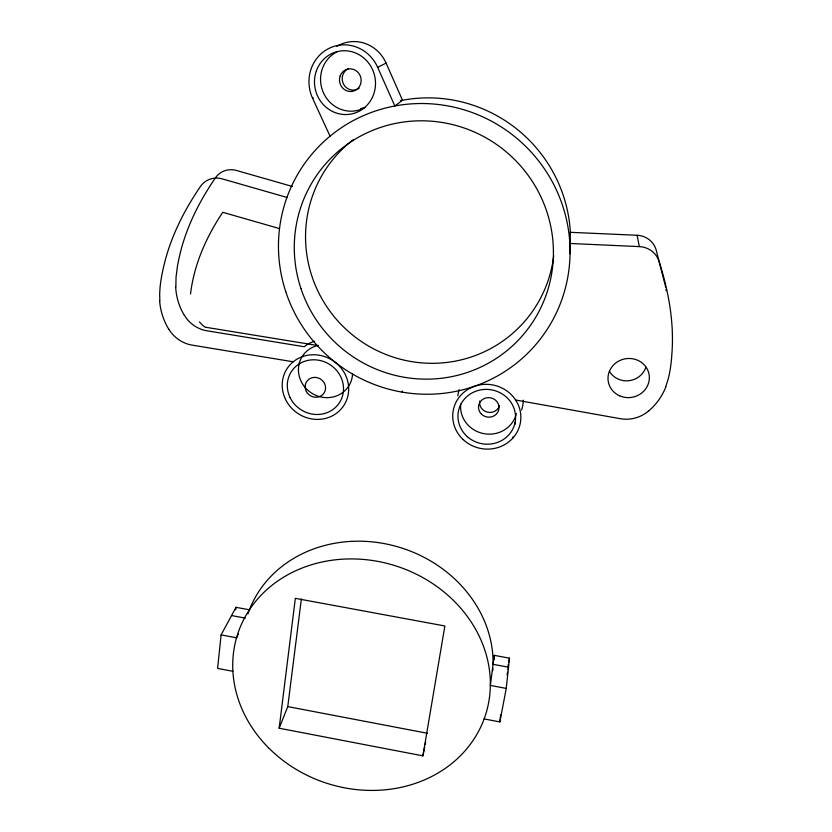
<?xml version="1.0" encoding="UTF-8"?>
<svg xmlns="http://www.w3.org/2000/svg" width="832" height="832" viewBox="0 0 832 832"><rect width="100%" height="100%" fill="white"/><g stroke="black" fill="none" stroke-linecap="round" stroke-linejoin="round"><path stroke-width="1.25" d="M570.045 253.75L570.367 232.315A141.222 138.913 43.6 0 0 400.421 100.641M190.538 293.935C193.981 264.514 206.388 236.756 222.758 212.295L279.531 228.592M249.59 609.835L236.007 607.308L221.094 634.899L217.599 668.408L232.887 671.299M506.251 688.418L509.475 658.174L494.229 655.335L490.35 685.422L506.251 688.418L499.876 721.916L484.13 718.931M235.737 609.804L236.007 607.308M499.876 721.916L500.677 714.584M279.157 728.218L295.339 598.333L444.87 625.976L422.895 755.851L279.157 728.218L287.768 706.607L301.371 598.946M512.959 437.954L513.136 436.79M514.987 424.351L515.31 422.157M507.822 666.9L508.29 664.404M508.768 661.908L509.475 658.174M507.083 674.762L507.562 672.235M508.04 669.718L508.518 667.202L493.074 664.321A126.568 111.426 18.3 0 0 386.724 544.086A126.568 111.426 18.3 0 0 247.926 613.954M422.895 755.851L424.674 747.074M425.183 744.567L425.693 742.061M665.704 386.766L667.867 380.141A96.075 91.884 -4.8 0 0 668.73 376.782L669.594 372.819A154.43 148.928 4.5 0 0 671.84 354.411C674.398 322.92 668.658 291.418 659.09 261.498A22.558 21.632 -24.2 0 0 639.35 246.605L569.826 243.464M402.074 392.111L402.522 391.05M237.182 636.542L236.538 637.79L221.094 634.899M237.827 635.305L238.462 634.057M377.655 67.309L386.079 63.107L402.501 100.235L394.836 105.976L377.655 67.309A37.804 35.953 76.4 0 0 329.472 48.162A37.804 35.953 76.4 0 0 312.593 98.259L330.044 136.178M312.593 98.259L313.31 97.906M665.028 284.554L656.042 249.579A21.674 20.81 -26.2 0 0 637.094 235.269L570.367 232.315L570.44 233.646M205.525 327.236L317.106 345.415M293.207 361.795L192.109 345.114A31.834 29.297 45.2 0 1 168.74 329.025M515.632 400.005L620.204 418.673A32.594 30.722 -8.2 0 0 648.357 411.122M231.556 615.555L245.305 618.114M287.768 706.607L427.471 733.283M292.417 186.482L236.527 170.487A21.247 19.864 57.4 0 0 215.29 178.027C198.796 202.114 185.526 228.696 179.234 257.358A165.474 157.945 39.9 0 0 177.528 265.689L176.051 277.035L175.843 286.832M286.946 197.423L222.31 178.911A22.121 20.592 56.2 0 0 200.273 186.732C183.238 211.723 169.52 239.283 163.145 269.006A153.182 145.059 40.7 0 0 160.118 286.77L159.838 290.711A94.619 88.442 44.6 0 0 159.692 294.091L159.817 300.924M204.942 327.018L204.807 326.945A10.005 9.235 44.5 0 1 203.611 326.113L203.528 326.05A18.554 17.17 44.9 0 1 202.415 325.083L199.441 321.932M637.094 235.269L639.35 246.605M665.267 285.782L665.496 287.009M665.933 289.474L666.141 290.722M168.667 329.066A61.298 56.836 45.8 0 1 159.661 300.914M314.517 341.266A32.573 30.659 33.2 0 0 304.2 346.746L206.856 330.772A30.618 28.319 46 0 1 184.392 315.266M184.298 315.318A59.218 55.162 46.7 0 1 175.687 286.822M352.591 373.464A27.56 25.938 33.2 0 1 327.382 397.644A27.56 25.938 33.2 0 1 298.813 374.182A27.56 25.938 33.2 0 1 318.375 345.374M492.918 668.533A126.568 111.426 18.3 0 1 492.773 670.634M494.229 655.335A124.956 110.313 18.3 0 1 494.083 659.506M645.902 367.162A19.906 18.866 -10.6 0 1 628.857 380.723A19.906 18.866 -10.6 0 1 609.43 371.259M665.87 386.818A62.535 59.394 -8 0 1 648.419 411.185M553.748 255.611A125.507 123.448 43.4 0 1 369.158 346.393A125.507 123.448 43.4 0 1 353.07 139.849M499.502 405.569A10.171 9.672 10.3 0 1 487.51 412.183A10.171 9.672 10.3 0 1 479.71 400.993M516.37 413.525A28.267 26.853 10.5 0 1 484.328 433.722A28.267 26.853 10.5 0 1 460.72 404.04M523.255 400.182A32.833 31.252 10.2 0 1 521.539 410.02M457.85 395.845A32.833 31.252 10.2 0 1 459.17 389.688M336.908 46.353A36.286 34.538 78 0 1 386.079 63.107M359.195 88.14A11.242 10.702 77.7 0 1 343.689 84.417A11.242 10.702 77.7 0 1 348.296 68.671M365.425 107.266A31.273 29.754 77.3 0 1 324.054 94.058A31.273 29.754 77.3 0 1 337.397 51.605M363.074 107.921A30.93 29.432 77.7 0 1 360.474 108.711M285.47 399.298A33.842 31.699 32.6 0 0 342.867 406.89A33.842 31.699 32.6 0 0 317.97 355.035A33.842 31.699 32.6 0 0 285.47 399.298M290.066 397.519A28.642 26.822 32.6 0 0 338.634 403.884A28.642 26.822 32.6 0 0 317.522 360.038A28.642 26.822 32.6 0 0 290.066 397.519M306.363 391.539A10.41 9.755 32.6 0 0 324.074 393.006A10.41 9.755 32.6 0 0 315.609 377.406A10.41 9.755 32.6 0 0 306.363 391.539M285.75 291.647A146.973 144.175 40.5 0 0 532.948 347.818A146.973 144.175 40.5 0 0 454.085 107.182A146.973 144.175 40.5 0 0 285.75 291.647M300.924 288.465A130.624 128.118 40.4 0 0 520.79 337.522A130.624 128.118 40.4 0 0 449.842 123.947A130.624 128.118 40.4 0 0 300.924 288.465M268.476 747.739A130.343 114.015 18.4 0 0 485.212 715.863A130.343 114.015 18.4 0 0 330.938 560.394A130.343 114.015 18.4 0 0 268.476 747.739M619.653 395.824A20.717 19.552 -9.3 0 0 649.303 376.282A20.717 19.552 -9.3 0 0 617.074 362.045A20.717 19.552 -9.3 0 0 619.653 395.824M463.091 439.535A34.133 32.334 10.8 0 0 519.844 425.225A34.133 32.334 10.8 0 0 477.443 385.393A34.133 32.334 10.8 0 0 463.091 439.535M481.395 414.097A10.275 9.766 10.5 0 0 498.618 410.228A10.275 9.766 10.5 0 0 486.21 397.883A10.275 9.766 10.5 0 0 481.395 414.097M467.314 436.654A28.881 27.362 10.8 0 0 514.914 423.228A28.881 27.362 10.8 0 0 478.057 390.499A28.881 27.362 10.8 0 0 467.314 436.654M340.153 75.972A11.378 10.816 77.3 0 0 352.092 91.416A11.378 10.816 77.3 0 0 358.696 73.174A11.378 10.816 77.3 0 0 340.153 75.972M316.441 70.71A31.99 30.42 76.4 0 0 349.95 114.244A31.99 30.42 76.4 0 0 368.576 62.982A31.99 30.42 76.4 0 0 316.441 70.71"/></g></svg>
